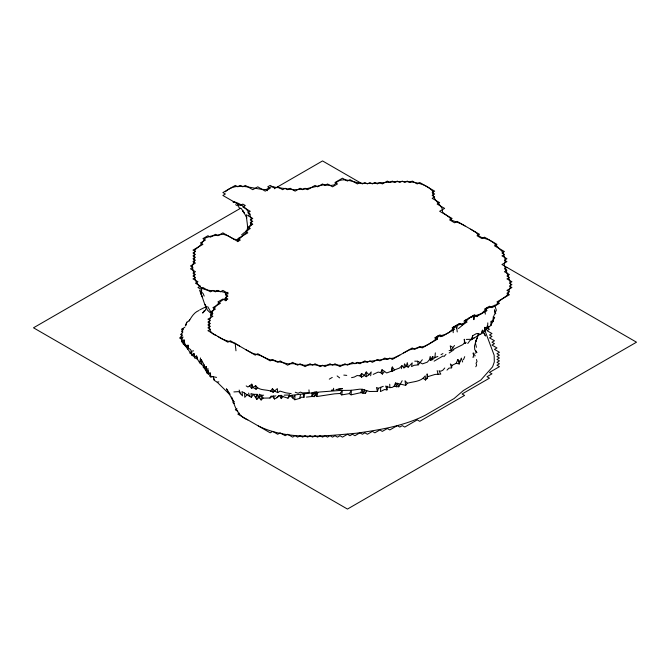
<?xml version="1.0" encoding="UTF-8"?>
<svg xmlns="http://www.w3.org/2000/svg" width="670" height="670" viewBox="0 0 670 670"><rect width="100%" height="100%" fill="white"/><g stroke="black" fill="none" stroke-linecap="round" stroke-linejoin="round"><path stroke-width="1" d="M351.557 377.646L354.254 377.068L357.118 375.535L359.865 375.82L361.649 373.5L366.23 376.708L366.247 371.992L368.927 374.798L371.172 371.942L370.652 375.769M246.728 214.609C245.974 219.852 248.344 224.919 247.205 230.12L247.582 228.663M275.923 395.87L272.38 396.288L269.968 398.022L263.067 398.114L261.116 399.982L259.29 397.662L259.34 394.236L261.467 395.3L263.637 395.208M427.024 378.525L427.1 373.877L427.778 376.666L427.024 378.525L425.517 380.007L423.113 378.248C418.507 381.883 412.695 381.649 407.352 383.257L405.685 385.342L395.467 382.997L394.027 386.339L392.268 387.377L389.906 387.662L385.677 386.037L386.967 389.932L384.614 389.496L380.418 391.573L380.769 387.285L383.265 386.339M380.769 387.285L378.466 388.332L377.47 391.397L369.497 391.498L362.194 389.253L359.723 389.17L351.407 390.292L339.389 390.501L320.101 391.975L292.154 395.216L290.319 395.568L287.983 398.164L282.849 396.598L281.274 398.616L281.35 395.359L278.645 395.585L276.953 397.712L274.491 398.993L272.38 396.288L271.048 396.104L269.968 398.022M366.247 371.992L364.296 375.61L361.557 377.143L361.649 373.5M480.365 334.498L478.187 333.451L476.152 333.727L472.635 335.779L471.387 339.698L484.452 331.65L484.837 327.37L486.604 328.124L487.266 325.813M294.808 399.764L294.967 395.283L292.69 397.972L294.808 399.764L299.75 398.357L301.718 397.109L303.878 397.469L304.616 393.734M291.174 393.6L285.864 392.846L280.01 391.104L277.757 392.62L277.347 388.608L273.142 392.252C267.715 388.617 259.608 391.615 255.68 385.669L251.635 388.407L251.794 384.161L247.95 387.042L246.2 385.92M485.8 329.891L487.584 328.174L487.794 322.881M312.044 392.821L311.877 396.514L306.45 397.092M227.766 294.214L227.859 292.304M206.335 366.549L205.782 370.728L203.94 367.344L204.074 364.823L201.36 359.698L199.685 362.813L203.32 365.904L203.094 367.018L204.777 368.508L203.94 367.344L206.335 366.549L205.782 370.728L207.131 371.85M384.63 371.322L382.361 374.069L380.686 372.637L382.026 369.756L386.691 372.956L391.364 371.23L392.017 371.523L392.277 367.018L394.471 369.949L399.471 368.048L401.966 365.694L403.926 367.889L406.263 366.373L407.276 362.654L408.214 367.127L412.234 362.872L411.573 366.591L414.085 365.317L418.189 364.865L422.301 359.74M474.117 315.252L473.832 319.615L474.117 315.252L468.715 318.3M487.584 328.174L491.278 325.05L491.194 321.231L493.405 321.29L492.894 320.57L493.371 316.441L494.628 317.647L492.894 320.57M261.116 399.982L261.467 395.3L256.811 399.387L253.419 394.303L250.99 393.583L251.392 397.394L241.987 391.556L242.515 395.903L238.713 391.615L233.88 391.925M366.833 390.953L365.41 393.416L360.745 392.679L351.072 394.839L351.407 390.292L349.355 393.617L341.7 394.923L340.067 393.491L334.632 393.826L316.902 396.523L315.729 394.446L313.501 392.695L311.877 396.514L314.481 396.623L317.815 392.335L316.902 396.523M435.324 352.872L434.956 357.529L432.125 359.907L432.443 356.741L434.956 357.529L437.887 356.448M256.811 399.387L257.213 394.354L253.419 394.303L251.392 397.394M315.729 394.446L315.913 392.352M484.837 327.37L484.452 331.65L482.459 330.209L481.479 333.811M210.171 376.012L211.192 377.269L209.928 375.979L210.229 372.997L208.42 373.039L208.253 370.895L206.988 372.947L208.847 374.639L208.253 370.895M451.63 367.813L451.881 365.41L450.374 363.969L451.63 367.813L448.925 368.165L447.007 370.116M386.967 389.932L387.369 386.247M185.992 345.452L187.684 348.944L188.153 345.259L185.992 345.452L184.66 344.112L184.083 339.958L181.453 341.248C184.217 345.435 188.505 348.5 190.246 353.475L191.695 354.062M403.926 367.889L404.487 363.81L406.263 366.373L408.214 367.127M333.417 389.89L333.643 388.265M477.81 335.988L478.187 333.451M225.815 300.863L226.594 296.291L225.396 292.731C216.678 289.189 203.261 293.385 197.466 283.829C193.563 278.787 194.35 272.263 192.039 266.685L194.141 261.35L194.225 253.067L195.221 249.592L200.221 245.463L205.506 237.9L210.765 236.158L223.269 234.24L227.8 235.756L234.048 239.131L238.026 239.885C244.24 234.869 251.585 228.361 251.359 219.718C249.575 210.338 242.791 204.057 233.646 201.662L233.386 202.508L233.118 201.921M341.7 394.923L342.404 390.392L340.067 393.491M472.635 335.779L472.09 339.288L466.303 339.414M194.652 356.507L194.451 357.763L197.658 359.162L196.854 358.249L196.578 355.653L194.451 357.763L193.898 353.45L191.997 355.477L194.652 356.507L193.898 353.45M200.531 357.947L199.685 362.813L196.854 358.249M184.083 339.958L183.329 344.279L184.434 341.809L185.247 345.653M299.75 398.357L300.554 394.471M237.641 241.677L238.026 239.885M391.364 371.23L392.277 367.018M429.512 359.623L430.207 356.423L430.835 360.477L429.512 359.623L427.301 362.152L422.502 363.877L417.67 361.239L414.747 361.163M401.305 368.693L401.966 365.694M481.663 333.593L482.459 330.209M486.562 308.326L485.918 311.014L486.663 308.066M457.233 331.918L456.764 328.132L457.543 324.967L459.963 323.451M187.684 348.944L188.153 345.259M435.91 338.074L437.208 338.97L438.021 335.695M451.881 365.41L456.178 363.349L459.235 363.936L461.312 358.107L462.643 361.993M212.273 314.682L207.315 309.992L204.375 303.25L200.573 292.128L201.72 288.159L201.561 292.036L203.094 293.535L204.191 296.073M476.069 340.904L476.914 338.057L474.796 344.983M185.699 325.788L186.821 322.253L189.166 320.696L189.685 319.59M475.692 341.976L478.104 335.302M186.821 322.253L185.33 325.762M463.472 359.731L464.72 356.649M360.745 392.679L362.194 389.253L362.914 393.332L364.38 389.865L365.41 393.416M430.835 360.477L432.443 356.741M205.589 309.565L206.712 307.019M394.027 386.339L398.784 386.791L402.159 380.728M456.178 363.349L457.844 359.606L459.871 361.448M287.983 398.164L289.432 394.998L292.69 397.972L292.154 395.216M493.924 315.587L494.795 313.845L495.741 313.711L494.443 309.841L494.979 313.049L496.361 310.252L494.661 305.277M190.246 353.475L191.335 351.39L193.563 350.804M189.174 320.972C191.494 316.818 194.292 312.304 198.931 310.512M475.784 366.741L476.63 365.217L476.052 363.224L477.023 361.582L476.454 359.522M449.118 350.636L451.036 350.335L454.478 345.502M441.547 335.343L440.751 336.734L440.667 335.067M255.572 397.159L257.213 394.354L259.29 397.662M484.745 331.106L486.604 328.124M490.968 324.707L493.061 321.433M181.98 339.221L179.92 338.032L182.181 334.699L181.001 334.288L182.835 332.069L181.93 331.223L183.597 329.045L181.871 329.137L182.65 331.608M204.434 310.461L202.625 313.049L205.531 310.177M467.777 343.501L469.971 340.502L474.201 337.797M270.37 391.456L272.422 388.675L274.893 391.255L277.757 392.62M225.706 300.336L226.778 298.904M466.219 342.68L465.089 343.333L464.26 339.255L464.503 342.563L462.995 344.514L452.97 349.505M444.771 368.006L442.786 370.259L440.751 371.222L438.984 370.786L440.785 374.111L435.048 374.43L427.778 376.666M247.264 394.513L244.751 397.327L244.617 392.905M423.113 378.248L425.241 375.87L425.517 380.007M443.867 356.675L445.96 354.355M466.781 319.992L464.293 323.685L458.447 328.585M225.371 191.779C236.803 180.942 252.716 189.484 266.124 189.577L271.107 186.721L293.854 189.769L305.796 188.865L323.25 184.886L331.231 185.431L334.322 184.895C340.645 175.239 351.951 182.24 360.72 183.195C377.135 184.66 393.173 180.314 409.588 181.855C417.996 182.55 427.368 184.82 432.954 191.536C432.066 199.107 439.353 202.876 442.284 208.856L442.619 212.357L449.536 217.541L451.781 220.263L460.65 223.604L465.039 225.941M226.326 297.999C218.537 301.525 212.34 308.92 210.548 317.488C207.633 323.786 208.261 333.199 216.175 335.444M241.56 234.902L244.567 232.339M251.794 384.161L253.101 387.545L256.057 389.228L257.607 387.93M276.953 397.712L279.625 395.61L281.274 398.616M449.168 352.964L453.866 349.748M366.23 376.708L368.927 374.798M181.871 329.137L184.853 327.203M226.024 297.187L227.674 296.123M392.017 371.523L394.471 369.949M373.215 374.396L378.156 372.093L380.686 372.637M443.105 355.946L434.127 361.155M329.297 379.145L332.253 377.403M441.019 354.673L442.92 353.559M240.312 208.404L33.5 327.806L347.462 509.066L636.5 342.194L501.947 264.508L506.93 261.635L504.435 260.195L506.93 258.754L501.947 255.873L504.435 254.441L501.947 253L504.435 251.56L494.468 245.806L496.964 244.366L484.502 237.172L482.015 238.612L477.032 235.74L479.519 234.299L457.099 221.351L454.603 222.792L449.62 219.911L452.108 218.47L439.654 211.276L444.637 208.404L437.158 204.09L439.654 202.65L432.175 198.337L434.671 196.896L432.175 195.456L434.671 194.015L432.175 192.575L434.671 191.143L419.722 182.508L417.226 183.948L412.243 181.067L409.755 182.508L407.26 181.067L404.772 182.508L402.276 181.067L399.789 182.508L397.293 181.067L394.798 182.508L392.31 181.067L389.814 182.508L387.327 181.067L382.344 183.948L379.848 182.508L377.361 183.948L374.865 182.508L372.378 183.948L369.882 182.508L367.394 183.948L364.899 182.508L362.411 183.948L322.538 160.934L275.203 188.262L270.211 185.389L267.724 186.821L270.211 188.262L265.228 191.143L257.757 186.821L252.774 189.702L245.295 185.389L242.808 186.821L240.312 185.389L237.825 186.821L235.329 185.389L222.876 192.575L225.363 194.015L222.876 195.456L240.312 205.523L242.808 204.09L245.295 205.523L242.808 206.963L250.278 211.276L247.791 212.717L250.278 214.157L247.791 215.598L252.774 218.47L250.278 219.911L252.774 221.351L250.278 222.792L252.774 224.224L247.791 227.105L250.278 228.545L245.295 231.418L247.791 232.859L237.825 238.612L240.312 240.053L237.825 241.493L222.876 232.859L217.892 235.74L215.397 234.299L210.413 237.172L207.918 235.74L202.935 238.612L205.43 240.053L200.447 242.925L202.935 244.366L192.968 250.119L195.464 251.56L192.968 253L195.464 254.441L192.968 255.873L195.464 257.314L192.968 258.754L195.464 260.195L192.968 261.635L195.464 263.067L190.481 265.948L192.968 267.389L190.481 268.821L195.464 271.702L192.968 273.142L195.464 274.574L192.968 276.015L195.464 277.455L192.968 278.896L197.952 281.769L195.464 283.209L200.447 286.09L197.952 287.522L200.447 288.963L202.935 287.522L210.413 291.844L212.901 290.403L215.397 291.844L217.892 290.403L220.38 291.844L222.876 290.403L227.859 293.276L225.363 294.716L227.859 296.157L225.363 297.597L227.859 299.038L225.363 300.47L222.876 299.038L217.892 301.91L220.38 303.351L212.901 307.664L215.397 309.104L210.413 311.986L212.901 313.418L210.413 314.858L212.901 316.299L207.918 319.171L210.413 320.612L207.918 322.052L210.413 323.493L207.918 324.925L210.413 326.365L207.918 327.806L210.413 329.246L207.918 330.687L227.859 342.194L230.346 340.754L255.262 355.142L257.757 353.701L270.211 360.896L272.707 359.455L277.69 362.336L280.186 360.896L287.656 365.209L292.639 362.336L297.622 365.209L300.118 363.768L305.101 366.649L310.084 363.768L312.572 365.209L315.067 363.768L320.051 366.649L322.538 365.209L325.034 366.649L330.017 363.768L332.504 365.209L335 363.768L339.983 366.649L344.966 363.768L347.462 365.209L352.445 362.336L354.933 363.768L357.428 362.336L359.916 363.768L364.899 360.896L367.394 362.336L369.882 360.896L372.378 362.336L377.361 359.455L379.848 360.896L384.831 358.014L387.327 359.455L389.814 358.014L392.31 359.455L412.243 347.948L414.738 349.388L419.722 346.507L422.209 347.948L437.158 339.313L434.671 337.873L439.654 335L442.141 336.441L454.603 329.246L452.108 327.806L459.587 323.493L462.082 324.925L467.065 322.052L464.57 320.612L474.536 314.858L477.032 316.299L486.998 310.545L484.502 309.104L489.485 306.224L491.981 307.664L499.452 303.351L496.964 301.91L509.418 294.716L506.93 293.276L509.418 291.844L506.93 290.403L511.913 287.522L509.418 286.09L511.913 284.649L509.418 283.209L511.913 281.769L506.93 278.896L509.418 277.455L506.93 276.015L509.418 274.574L504.435 271.702L506.93 270.261L504.435 268.821L506.93 267.389M359.916 182.508L357.428 183.948L349.949 179.635L347.462 181.067L342.479 178.195L335 182.508L337.496 183.948L332.504 186.821L327.521 183.948L325.034 185.389L322.538 183.948L317.555 186.821L315.067 185.389L307.589 189.702L305.101 188.262L302.606 189.702L300.118 188.262L295.135 191.143L290.152 188.262L287.656 189.702L285.169 188.262L282.673 189.702L277.69 186.821M234.5 401.657L232.842 402.611L234.5 403.575M236.996 408.851L235.329 409.805L237.825 411.246M239.483 413.164L237.825 414.119L270.211 432.82L272.707 431.388L277.69 434.26L280.186 432.82L285.169 435.701L287.656 434.26L292.639 437.142L295.135 435.701L297.622 437.142L300.118 435.701L302.606 437.142L305.101 435.701L307.589 437.142L310.084 435.701L312.572 437.142L315.067 435.701L317.555 437.142L320.051 435.701L322.538 437.142L325.034 435.701L327.521 437.142L330.017 435.701L332.504 437.142L335 435.701L337.496 437.142L339.983 435.701L342.479 437.142L347.462 434.26L349.949 435.701L352.445 434.26L354.933 435.701L359.916 432.82L362.411 434.26L364.899 432.82L367.394 434.26L372.378 431.388L374.865 432.82L379.848 429.947L382.344 431.388L387.327 428.507L389.814 429.947L397.293 425.634L399.789 427.066L402.276 425.634L404.772 427.066L417.226 419.881L419.722 421.313L464.57 395.417L462.082 393.985L489.485 378.156L486.998 376.716L491.981 373.843L489.485 372.403L499.452 366.649L496.964 365.209L499.452 363.768L496.964 362.336L499.452 360.896L496.964 359.455L499.452 358.014L496.964 356.582L499.452 355.142L496.964 353.701L499.452 352.261L494.468 349.388L496.964 347.948L491.981 345.067L494.468 343.635L491.981 342.194L494.468 340.754L489.485 337.881L491.981 336.441L489.485 335L491.981 333.56L486.998 330.687L489.485 329.246L486.998 327.806M487.827 327.328L489.485 326.365M250.58 225.313L252.439 224.232M403.558 352.964L409.579 349.824L424.604 346.206L428.674 344.196L434.152 340.636L438.322 336.549L445.349 334.347L449.126 332.362L456.37 325.704L463.9 323.175L469.687 317.764L481.403 313.619L487.098 308.418L496.269 304.733L500.029 300.462L506.78 295.671L507.919 293.837L510.389 286.835L510.532 283.192L504.585 266.091L504.267 264.541L505.423 259.893L502.827 252.18L493.313 242.507L488.798 239.768L481.094 237.247L479.1 235.999L476.236 232.683L470.692 229.199M463.891 321.181L465.918 320.017M452.987 327.412L455.089 326.231M399.772 355.142L393.332 358.123L340.427 365.351L332.127 364.631L321.608 365.77L313.15 364.622L304.691 365.309L293.318 363.651L287.983 363.844L269.038 359.539L260.446 355.586L252.607 353.266L245.957 349.765M199.752 309.875L205.263 307.145M455.91 325.813L457.543 324.967M475.214 353.132L476.789 352.437L475.516 350.427M225.153 293.058L226.51 292.514M209.928 375.979L213.161 376.733L214.341 380.384L217.239 382.235L218.822 381.833M205.95 369.245L208.136 368.768L206.988 372.947L205.95 369.245L206.879 370.82M333.945 389.915L331.516 390.283L332.186 390.2M338.233 389.228L342.454 388.625L335.938 389.555M313.996 392.134L316.726 391.774M289.432 394.998L284.139 395.141M472.693 357.085L473.816 357.077L473.171 353.157L473.925 353.283M179.92 338.032L183.086 337.035L181.62 339.129L181.453 341.248L182.793 342.219M343.819 375.099L346.759 375.393M216.552 377.386L213.161 376.733L214.341 380.384M493.84 317.379L494.628 317.647M295.252 392.226L298.091 393.257L300.445 392.126L302.631 392.905L309.213 392.561L308.945 389.89M474.419 315.687L477.107 316.675M187.567 347.638L190.573 349.531L191.88 352.872M378.466 388.332L376.481 387.495L377.47 391.397M239.642 346.122C233.127 341.399 224.618 341.39 218.135 336.583M258.327 425.961C288.251 440.701 324.54 436.028 356.683 433.189C380.108 429.78 404.069 426.019 425.316 415.207L454.101 398.541L463.347 390.568L480.851 380.049L492.567 366.875L494.334 361.867L494.15 355.226L485.105 331.005M247.766 419.864C239.039 416.765 235.078 408.482 232.976 400.141M452.711 347.328L450.248 345.837L451.036 350.335M235.606 204.66L237.523 205.832M181.93 339.095L180.464 338.074L182.031 340.234M349.355 393.617L351.072 394.839M337.136 375.937L339.648 377.888M359.865 375.82L361.557 377.143M281.35 395.359L282.849 396.598M246.141 231.519L246.719 232.046M229.844 394.672L217.239 382.235M266.124 189.577L267.322 190.715M217.063 290.411L217.968 291.283M203.94 367.344L205.28 368.726M182.106 335.452L181.001 334.288L181.846 336.173M407.352 383.257L405.032 380.744L405.685 385.342M455.65 326.868L456.764 328.132M242.691 211.151L244.525 213.37L241.275 208.521L239.064 207.75L237.808 203.764M249.416 385.577L251.635 388.407M464.503 342.563L465.089 343.333M473.171 353.157L475.214 355.854M476.789 352.437L474.77 349.698L474.461 345.67M228.16 391.305L226.452 388.801L233.512 401.715L231.477 397.05L233.018 400.844M229.065 392.587L230.011 394.069M485.248 335.469L483.874 333.057L485.457 336.038M261.467 395.3L263.067 398.114M243.059 210.79L246.769 217.892M211.82 313.677L207.733 306.667M206.209 306.877L205.095 304.607L206.728 308.476M398.784 386.791L397.419 383.215L396.347 386.925L395.467 382.997M199.568 290.127L202.072 296.818L200.573 292.128M181.93 331.223L182.533 332.831M239.148 390.057L240.53 393.851M457.844 359.606L459.235 363.936M273.519 395.987L274.491 398.993M196.846 356.532L197.39 358.291M274.022 187.097L274.541 188.781M476.412 347.278L475.382 342.797M313.501 392.695L314.481 396.623M437.208 370.619L438.096 374.388M210.229 372.997L210.614 374.706M248.645 393.081L249.366 396.322M272.422 388.675L273.142 392.252M204.074 364.823L204.601 367.587M303.284 393.952L303.878 397.469M191.335 351.39L191.997 355.477M235.982 350.779L235.128 343.074M417.67 361.239L418.189 364.865M485.038 311.466L485.331 314.146M201.36 359.698L201.846 364.254M255.68 385.669L256.057 389.228M382.026 369.756L382.361 374.069M389.722 384.245L389.906 387.662M453.096 330.042L453.213 332.672M491.194 321.231L491.278 325.05M437.175 336.373L437.208 338.97"/></g></svg>
